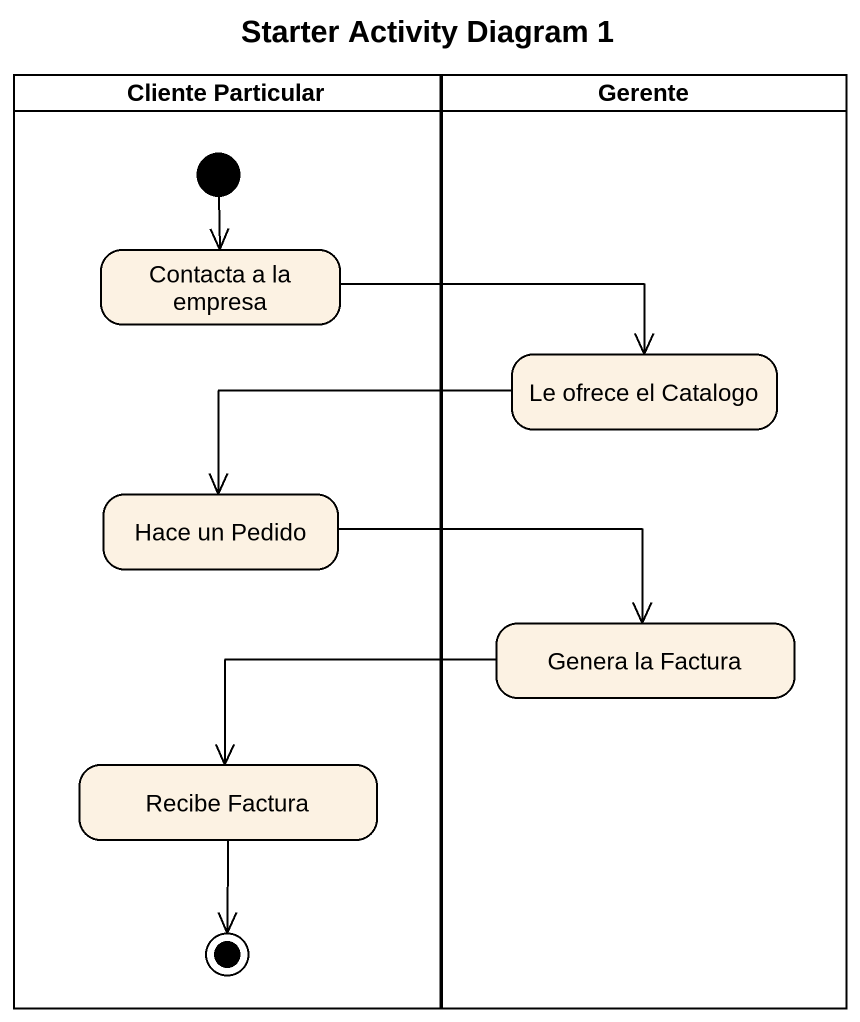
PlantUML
@startuml
title Starter Activity Diagram 1
hide empty description
state "Cliente Particular" as Cliente_Particular <<partition>> {
  state "Contacta a la empresa" as Contacta_a_la_empresa
  state "Hace un Pedido" as Hace_un_Pedido
  state "Recibe Factura" as Recibe_Factura
  [*] --> Contacta_a_la_empresa
  Recibe_Factura --> [*]
}
state Gerente <<partition>> {
  state "Le ofrece el Catalogo" as Le_ofrece_el_Catalogo
  state "Genera la Factura" as Genera_la_Factura
}
Contacta_a_la_empresa -right-> Le_ofrece_el_Catalogo
Le_ofrece_el_Catalogo -left-> Hace_un_Pedido
Hace_un_Pedido -right-> Genera_la_Factura
Genera_la_Factura -left-> Recibe_Factura
@enduml
